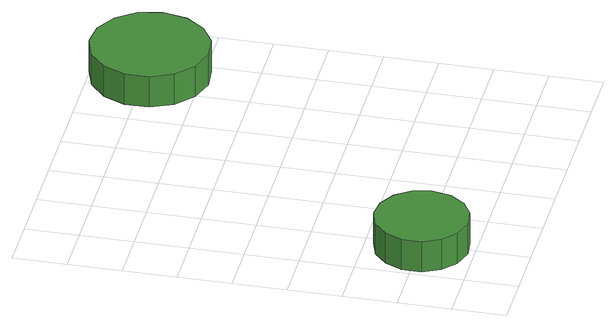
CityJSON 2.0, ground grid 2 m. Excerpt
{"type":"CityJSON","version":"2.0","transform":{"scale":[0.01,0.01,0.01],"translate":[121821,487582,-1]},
"CityObjects":{
"tree1":{"type":"SolitaryVegetationObject","attributes":{"function":"something"},"geometry":[{"type":"MultiSurface","lod":"1","boundaries":[[[0,1,2,3,4,5,6,7,8,9,10,11,12,13,14]],[[15,16,17,18,19,20,21,22,23,24,25,26,27,28,29]],[[0,29,28,1]],[[1,28,27,2]],[[2,27,26,3]],[[3,26,25,4]],[[4,25,24,5]],[[5,24,23,6]],[[6,23,22,7]],[[7,22,21,8]],[[8,21,20,9]],[[9,20,19,10]],[[10,19,18,11]],[[11,18,17,12]],[[12,17,16,13]],[[13,16,15,14]],[[14,15,29,0]]]}]},
"tree2":{"type":"SolitaryVegetationObject","attributes":{"function":"something"},"geometry":[{"type":"MultiSurface","lod":"1","boundaries":[[[30,31,32,33,34,35,36,37,38,39,40,41,42,43,44]],[[45,46,47,48,49,50,51,52,53,54,55,56,57,58,59]],[[30,59,58,31]],[[31,58,57,32]],[[32,57,56,33]],[[33,56,55,34]],[[34,55,54,35]],[[35,54,53,36]],[[36,53,52,37]],[[37,52,51,38]],[[38,51,50,39]],[[39,50,49,40]],[[40,49,48,41]],[[41,48,47,42]],[[42,47,46,43]],[[43,46,45,44]],[[44,45,59,30]]]}]}
},
"vertices":[
[368,198,183],[353,268,183],[311,326,183],[248,362,183],[177,370,183],[108,347,183],[55,299,183],[25,234,183],[25,162,183],[55,96,183],[108,48,183],[177,25,183],[248,33,183],[311,69,183],[353,127,183],[353,127,58],[311,69,58],[248,33,58],[177,25,58],[108,48,58],[55,96,58],[25,162,58],[25,234,58],[55,299,58],[108,347,58],[177,370,58],[248,362,58],[311,326,58],[353,268,58],[368,198,58],
[1205,1361,264],[1186,1450,264],[1132,1523,264],[1053,1569,264],[963,1578,264],[876,1550,264],[809,1489,264],[772,1406,264],[772,1315,264],[809,1232,264],[876,1171,264],[963,1143,264],[1053,1152,264],[1132,1198,264],[1186,1271,264],[1186,1271,137],[1132,1198,137],[1053,1152,137],[963,1143,137],[876,1171,137],[809,1232,137],[772,1315,137],[772,1406,137],[809,1489,137],[876,1550,137],[963,1578,137],[1053,1569,137],[1132,1523,137],[1186,1450,137],[1205,1361,137]
]}
